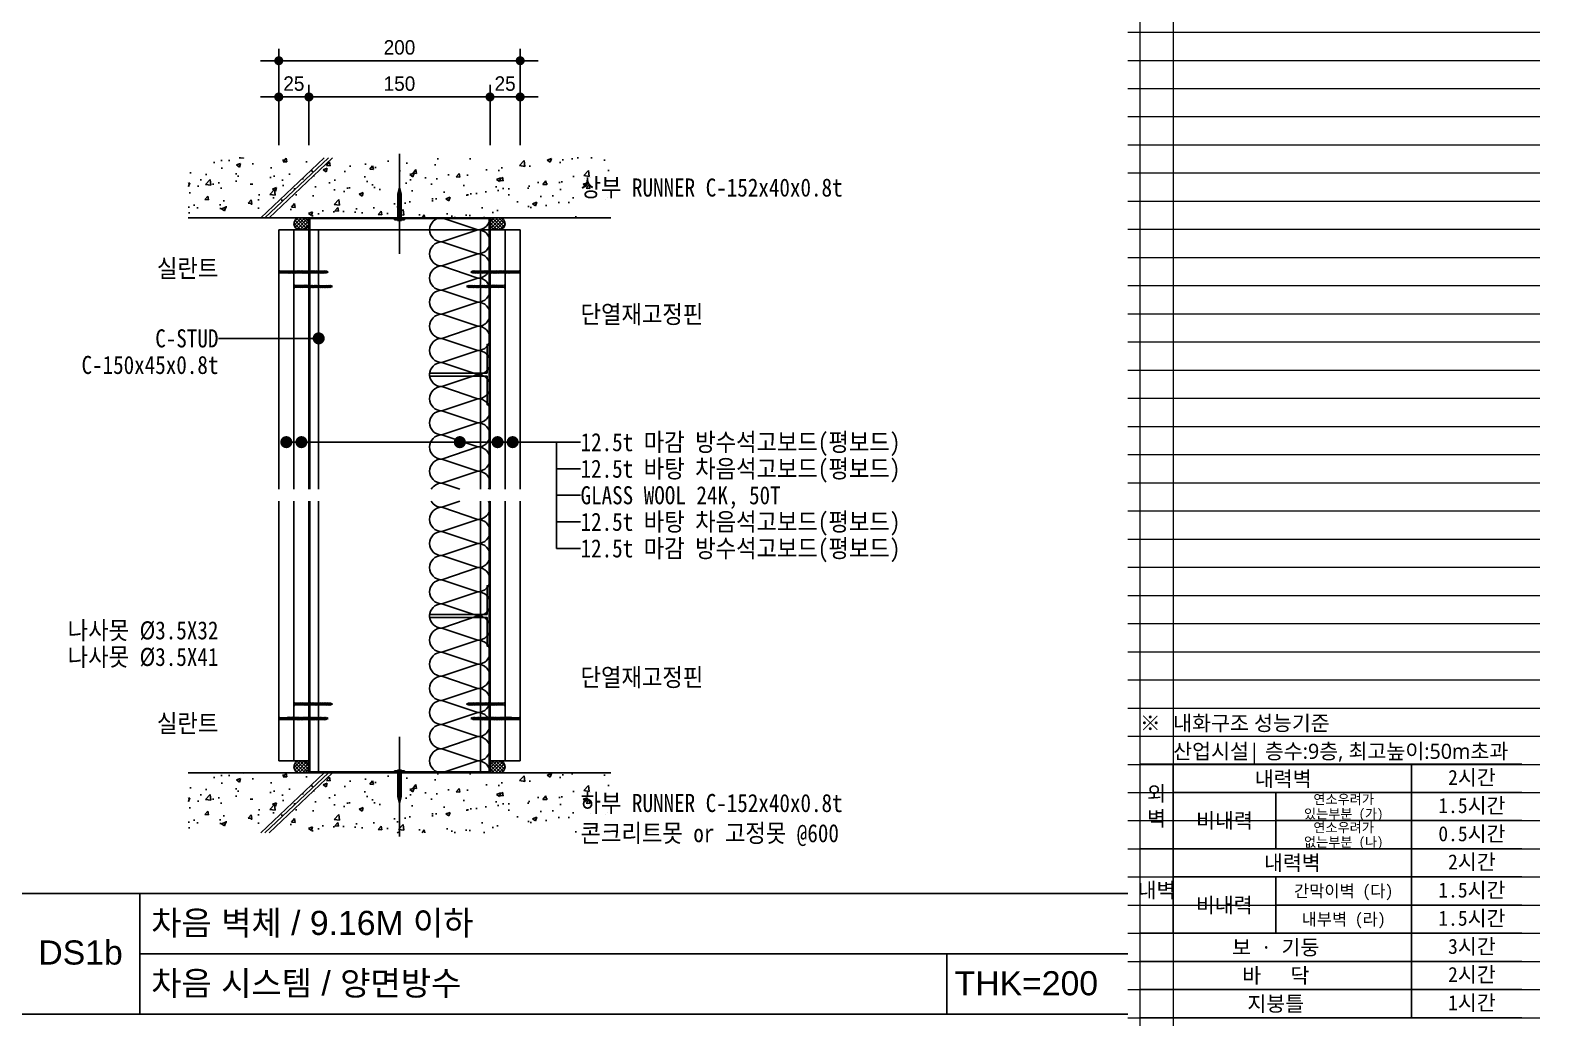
# Model space of a CAD drawing. Header units: millimetres. Extents: x 104 to 12536, y 73 to 2865.
# Drawn here: x 7069 to 8319, y 1476 to 2301 of the extents above; entities that cross this region are included whole.
import ezdxf
from ezdxf.enums import TextEntityAlignment as Align

# ---------------------------------------------------------------- set-up
doc = ezdxf.new("R2010")
doc.units = ezdxf.units.MM
doc.header["$LTSCALE"] = 5
doc.linetypes.add('CEN', pattern=[62, 60, -1, 0, -1])
for name, color, linetype in [('2', 7, 'Continuous'), ('CEN', 1, 'CEN'), ('CHAN', 3, 'Continuous'), ('CONC', 2, 'Continuous'), ('ele', 8, 'Continuous'), ('formline', 6, 'Continuous'), ('GB', 7, 'Continuous'), ('HAT', 8, 'Continuous'), ('HAT-CON', 8, 'Continuous'), ('INSUL', 8, 'Continuous'), ('ITXT', 5, 'Continuous'), ('PIN', 4, 'Continuous'), ('RXDIM', 7, 'Continuous'), ('SCREW2', 8, 'Continuous'), ('TEXT', 7, 'Continuous')]:
    doc.layers.add(name, color=color, linetype=linetype)
doc.layers.add('A-XXXX-NPLT', color=144, linetype='Continuous', lineweight=15, plot=False)
doc.layers.add('A-XXXX-TXT2', color=3, linetype='Continuous', lineweight=25)
doc.styles.add('CGS', font='')
doc.styles.add('HANGUL', font='swissel.ttf', dxfattribs={"height": 39.575204})
doc.styles.add('RXHS', font='')
doc.styles.add('돋움체', font='')
doc.styles.add('맑은 고딕', font='malgun.ttf')
doc.styles.get('CGS').set_extended_font_data('Dotum')
doc.styles.get('RXHS').set_extended_font_data('DotumChe')
doc.styles.get('돋움체').set_extended_font_data('DotumChe')
doc.dimstyles.new('NDIM', dxfattribs={"dimscale": 5, "dimtxt": 2.4, "dimasz": 1, "dimexe": 2, "dimexo": 2, "dimgap": 1, "dimtad": 1, "dimtoh": 1, "dimdec": 0, "dimzin": 0, "dimdsep": 46, "dimtxsty": 'CGS', "dimblk1": 'DOTK', "dimblk2": 'DOTK', "dimsah": 1, "dimcen": 3, "dimclrt": 3, "dimadec": 0, "dimazin": 0, "dimtfac": 1.25, "dimtdec": 0, "dimtix": 1, "dimtmove": 2, "dimatfit": 3, "dimldrblk": 'DOTK', "dimfxl": 1, "dimtolj": 1, "dimtzin": 0, "dimarcsym": 0})

# ---------------------------------------------------------------- blocks, each defined once
blk = doc.blocks.new('나사못32')
at = {"layer": 'SCREW2'}
for p, q in [((2.2, 30.2), (0.6, 29.7)), ((0.6, 29.7), (0.9, 30.1)), ((0.6, 28.9), (0.9, 29.3)), ((2.2, 29.3), (0.6, 28.9)), ((2.2, 28.5), (0.6, 28)), ((0.6, 28), (0.9, 28.4)), ((2.2, 27.6), (0.6, 27.2)), ((0.6, 27.2), (0.9, 27.6)), ((2.2, 26.8), (0.6, 26.3)), ((0.6, 26.3), (0.9, 26.7)), ((0.6, 25.5), (0.9, 25.9)), ((2.2, 25.9), (0.6, 25.5)), ((2.2, 25.1), (0.6, 24.7)), ((0.6, 24.7), (0.9, 25)), ((2.5, 30.6), (0.9, 30.1)), ((0.9, 29.8), (0.9, 29.3)), ((2.5, 29.7), (0.9, 29.3)), ((0.9, 29), (0.9, 28.4)), ((2.5, 28.9), (0.9, 28.4)), ((0.9, 28.1), (0.9, 27.6)), ((2.5, 28), (0.9, 27.6)), ((0.9, 27.3), (0.9, 26.7)), ((2.5, 27.2), (0.9, 26.7)), ((0.9, 26.4), (0.9, 25.9)), ((2.5, 26.3), (0.9, 25.9)), ((0.9, 25.6), (0.9, 25)), ((2.5, 25.5), (0.9, 25)), ((1.6, 32), (1, 30.4)), ((1, 30.4), (1.6, 30.9)), ((1, 30.4), (1, 30.1)), ((1.6, 30.9), (1.6, 32)), ((2.3, 30.4), (1.6, 32)), ((2.2, 30.2), (2.5, 30.6)), ((2.2, 30.2), (2.2, 29.6)), ((2.2, 29.3), (2.5, 29.7)), ((2.2, 29.3), (2.2, 28.8)), ((2.2, 28.5), (2.5, 28.9)), ((2.2, 28.5), (2.2, 27.9)), ((2.2, 27.6), (2.5, 28)), ((2.2, 27.6), (2.2, 27.1)), ((2.2, 26.8), (2.5, 27.2)), ((2.2, 26.8), (2.2, 26.2)), ((2.2, 25.9), (2.5, 26.3)), ((2.2, 25.9), (2.2, 25.4)), ((2.2, 25.1), (2.5, 25.5)), ((2.2, 25.1), (2.2, 24.5)), ((0.6, 23.8), (0.9, 24.2)), ((2.2, 24.2), (0.6, 23.8)), ((2.2, 23.4), (0.6, 23)), ((0.6, 23), (0.9, 23.3)), ((2.2, 22.5), (0.6, 22.1)), ((0.6, 22.1), (0.9, 22.5)), ((2.2, 21.7), (0.6, 21.3)), ((0.6, 21.3), (0.9, 21.6)), ((2.3, 20.8), (0.6, 20.4)), ((0.6, 20.4), (0.9, 20.8)), ((0.6, 19.6), (0.9, 20)), ((2.2, 20), (0.6, 19.6)), ((2.2, 19.2), (0.6, 18.7)), ((0.6, 18.7), (0.9, 19.1)), ((0.6, 17.9), (0.9, 18.3)), ((2.3, 18.3), (0.6, 17.9)), ((2.2, 17.5), (0.6, 17)), ((0.6, 17), (0.9, 17.4)), ((2.3, 16.7), (0.6, 16.3)), ((0.6, 16.3), (0.9, 16.7)), ((0.6, 15.5), (0.9, 15.9)), ((2.2, 15.9), (0.6, 15.5)), ((2.3, 15.1), (0.6, 14.6)), ((0.6, 14.6), (0.9, 15)), ((2.3, 14.2), (0.6, 13.8)), ((0.6, 13.8), (0.9, 14.2)), ((2.2, 13.4), (0.6, 12.9)), ((0.6, 12.9), (0.9, 13.3)), ((2.3, 12.5), (0.6, 12.1)), ((0.9, 24.7), (0.9, 24.2)), ((2.5, 24.6), (0.9, 24.2)), ((0.9, 23.9), (0.9, 23.3)), ((2.5, 23.8), (0.9, 23.3)), ((0.9, 23), (0.9, 22.5)), ((2.5, 22.9), (0.9, 22.5)), ((0.9, 22.2), (0.9, 21.6)), ((2.5, 22.1), (0.9, 21.6)), ((0.9, 21.3), (0.9, 20.8)), ((2.5, 21.2), (0.9, 20.8)), ((0.9, 20.5), (0.9, 20)), ((2.5, 20.4), (0.9, 20)), ((0.9, 19.6), (0.9, 19.1)), ((2.5, 19.5), (0.9, 19.1)), ((0.9, 18.8), (0.9, 18.3)), ((2.5, 18.7), (0.9, 18.3)), ((0.9, 18), (0.9, 17.4)), ((2.5, 17.8), (0.9, 17.4)), ((0.9, 17.5), (0.9, 16.9)), ((0.9, 17.2), (0.9, 16.7)), ((2.5, 17.1), (0.9, 16.7)), ((0.9, 16.4), (0.9, 15.9)), ((2.5, 16.3), (0.9, 15.9)), ((0.9, 15.6), (0.9, 15)), ((2.5, 15.4), (0.9, 15)), ((0.9, 14.7), (0.9, 14.2)), ((2.5, 14.6), (0.9, 14.2)), ((0.9, 13.9), (0.9, 13.3)), ((2.5, 13.7), (0.9, 13.3)), ((0.9, 13), (0.9, 12.5)), ((2.5, 12.9), (0.9, 12.5)), ((2.2, 24.2), (2.5, 24.6)), ((2.2, 24.2), (2.2, 23.7)), ((2.2, 23.4), (2.5, 23.8)), ((2.2, 23.4), (2.2, 22.8)), ((2.2, 22.5), (2.5, 22.9)), ((2.2, 22.5), (2.2, 22)), ((2.2, 21.7), (2.5, 22.1)), ((2.2, 21.7), (2.2, 21.2)), ((2.2, 20.8), (2.2, 20.3)), ((2.2, 20), (2.5, 20.4)), ((2.2, 20), (2.2, 19.5)), ((2.2, 19.2), (2.5, 19.5)), ((2.2, 19.1), (2.2, 18.6)), ((2.2, 18.3), (2.2, 17.8)), ((2.2, 17.5), (2.5, 17.8)), ((2.2, 17.5), (2.2, 17)), ((2.2, 16.7), (2.2, 16.5)), ((2.2, 16.7), (2.2, 15.9)), ((2.2, 15.9), (2.5, 16.3)), ((2.2, 15.9), (2.2, 15.4)), ((2.2, 15.1), (2.2, 14.5)), ((2.2, 14.2), (2.2, 13.7)), ((2.2, 13.4), (2.5, 13.7)), ((2.2, 13.4), (2.2, 12.8)), ((2.2, 12.5), (2.2, 12)), ((2.3, 20.8), (2.5, 21.2)), ((2.3, 18.3), (2.5, 18.7)), ((2.3, 16.7), (2.5, 17.1)), ((2.3, 15.1), (2.5, 15.4)), ((2.3, 14.2), (2.5, 14.6)), ((2.3, 12.5), (2.5, 12.9)), ((0, 0), (1.1, 0)), ((0.6, 12.1), (0.9, 12.5)), ((2.3, 11.7), (0.6, 11.2)), ((0.6, 11.2), (0.9, 11.6)), ((0.6, 10.4), (0.9, 10.8)), ((2.3, 10.8), (0.6, 10.4)), ((2.3, 10), (0.7, 9.5)), ((0.7, 9.5), (0.9, 9.9)), ((0.7, 8.7), (0.9, 9.1)), ((2.3, 9.1), (0.7, 8.7)), ((2.3, 8.3), (0.7, 7.9)), ((0.7, 7.9), (0.9, 8.2)), ((2.3, 7.4), (0.7, 7)), ((0.7, 7), (1, 7.4)), ((2.3, 6.6), (0.7, 6.2)), ((0.7, 6.2), (1, 6.5)), ((0.7, 5.3), (1, 5.7)), ((2.3, 5.7), (0.7, 5.3)), ((0.9, 12.2), (0.9, 11.6)), ((2.5, 12.1), (0.9, 11.6)), ((0.9, 11.3), (0.9, 10.8)), ((2.5, 11.2), (0.9, 10.8)), ((0.9, 10.5), (0.9, 9.9)), ((2.6, 10.4), (0.9, 9.9)), ((0.9, 9.6), (0.9, 9.1)), ((2.6, 9.5), (0.9, 9.1)), ((0.9, 8.8), (0.9, 8.2)), ((2.6, 8.7), (0.9, 8.2)), ((1, 7.9), (1, 7.4)), ((2.6, 7.8), (1, 7.4)), ((1, 7.1), (1, 6.5)), ((2.6, 7), (1, 6.5)), ((1, 6.2), (1, 5.7)), ((2.6, 6.1), (1, 5.7)), ((1, 5.4), (1, 1.2)), ((1.6, 0.5), (1.6, 0.7)), ((1.6, 0.7), (1.6, 0.7)), ((1.7, 0.5), (1.7, 0.7)), ((2.3, 11.7), (2.5, 12.1)), ((2.3, 11.7), (2.3, 11.1)), ((2.3, 10.8), (2.5, 11.2)), ((2.3, 10.8), (2.3, 10.3)), ((2.3, 10), (2.6, 10.4)), ((2.3, 10), (2.3, 9.4)), ((2.3, 9.1), (2.6, 9.5)), ((2.3, 9.1), (2.3, 8.6)), ((2.3, 8.3), (2.6, 8.7)), ((2.3, 8.3), (2.3, 7.7)), ((2.3, 7.4), (2.6, 7.8)), ((2.3, 7.4), (2.3, 6.9)), ((2.3, 6.6), (2.6, 7)), ((2.3, 6.6), (2.3, 6.1)), ((2.3, 5.7), (2.6, 6.1)), ((2.3, 5.7), (2.3, 1.2)), ((2.1, 0), (3.2, 0))]:
    blk.add_line(p, q, dxfattribs=at)
for centre, radius, start, end in [((-0.4, 1.3), 1.4, 288.341, 354.2702), ((1.1, 0.5), 0.473, 267.5265, 0.9138), ((1.6, -2), 2.05, 80.2866, 99.7134), ((1.6, 0.7), 0.033, 360, 90), ((1.6, 0.7), 0.033, 90, 180), ((2.1, 0.5), 0.473, 179.0862, 272.4735), ((3.7, 1.3), 1.4, 185.7298, 251.659)]:
    blk.add_arc(centre, radius, start, end, dxfattribs=at)
blk = doc.blocks.new('나사못41')
at = {"layer": 'SCREW2'}
for p, q in [((2.2, 39.2), (0.6, 38.7)), ((0.6, 38.7), (0.9, 39.1)), ((0.6, 37.9), (0.9, 38.3)), ((2.3, 38.3), (0.6, 37.9)), ((2.5, 39.6), (0.9, 39.1)), ((0.9, 38.8), (0.9, 38.3)), ((2.5, 38.7), (0.9, 38.3)), ((0.9, 38), (0.9, 37.4)), ((2.5, 37.9), (0.9, 37.4)), ((1.6, 41), (1, 39.4)), ((1, 39.4), (1.6, 39.9)), ((1, 39.4), (1, 39.1)), ((1.6, 39.9), (1.6, 41)), ((2.3, 39.5), (1.6, 41)), ((2.2, 39.2), (2.5, 39.6)), ((2.2, 39.2), (2.2, 38.6)), ((2.2, 38.3), (2.2, 37.8)), ((2.3, 38.3), (2.5, 38.7)), ((2.3, 37.5), (2.5, 37.9)), ((2.3, 37.5), (0.6, 37)), ((0.6, 37), (0.9, 37.4)), ((2.2, 36.6), (0.6, 36.2)), ((0.6, 36.2), (0.9, 36.6)), ((2.2, 35.8), (0.6, 35.3)), ((0.6, 35.3), (0.9, 35.7)), ((0.6, 34.5), (0.9, 34.9)), ((2.3, 34.9), (0.6, 34.5)), ((2.3, 34.1), (0.6, 33.7)), ((0.6, 33.7), (0.9, 34)), ((0.6, 32.8), (0.9, 33.2)), ((2.2, 33.2), (0.6, 32.8)), ((2.2, 32.4), (0.6, 32)), ((0.6, 32), (0.9, 32.3)), ((2.3, 31.5), (0.6, 31.1)), ((0.6, 31.1), (0.9, 31.5)), ((2.3, 30.7), (0.6, 30.3)), ((0.6, 30.3), (0.9, 30.6)), ((2.3, 29.8), (0.6, 29.4)), ((0.6, 29.4), (0.9, 29.8)), ((0.6, 28.6), (0.9, 29)), ((2.3, 29), (0.6, 28.6)), ((2.3, 28.2), (0.6, 27.7)), ((0.6, 27.7), (0.9, 28.1)), ((0.6, 26.9), (0.9, 27.3)), ((2.3, 27.3), (0.6, 26.9)), ((2.3, 26.5), (0.6, 26)), ((0.6, 26), (0.9, 26.4)), ((0.6, 25.2), (0.9, 25.6)), ((2.3, 25.6), (0.6, 25.2)), ((0.9, 37.1), (0.9, 36.6)), ((2.5, 37), (0.9, 36.6)), ((0.9, 36.3), (0.9, 35.7)), ((2.5, 36.2), (0.9, 35.7)), ((0.9, 35.4), (0.9, 34.9)), ((2.5, 35.3), (0.9, 34.9)), ((0.9, 34.6), (0.9, 34)), ((2.5, 34.5), (0.9, 34)), ((0.9, 33.7), (0.9, 33.2)), ((2.5, 33.6), (0.9, 33.2)), ((0.9, 32.9), (0.9, 32.3)), ((2.5, 32.8), (0.9, 32.3)), ((0.9, 32), (0.9, 31.5)), ((2.5, 31.9), (0.9, 31.5)), ((0.9, 31.2), (0.9, 30.6)), ((2.5, 31.1), (0.9, 30.6)), ((0.9, 30.3), (0.9, 29.8)), ((2.5, 30.2), (0.9, 29.8)), ((0.9, 29.5), (0.9, 29)), ((2.5, 29.4), (0.9, 29)), ((0.9, 28.6), (0.9, 28.1)), ((2.5, 28.5), (0.9, 28.1)), ((0.9, 27.8), (0.9, 27.3)), ((2.5, 27.7), (0.9, 27.3)), ((0.9, 27), (0.9, 26.4)), ((2.5, 26.8), (0.9, 26.4)), ((0.9, 26.1), (0.9, 25.6)), ((2.5, 26), (0.9, 25.6)), ((0.9, 25.3), (0.9, 24.7)), ((2.5, 25.1), (0.9, 24.7)), ((2.2, 37.5), (2.2, 36.9)), ((2.2, 36.6), (2.5, 37)), ((2.2, 36.6), (2.2, 36.1)), ((2.2, 35.8), (2.5, 36.2)), ((2.2, 35.8), (2.2, 35.2)), ((2.2, 34.9), (2.2, 34.4)), ((2.2, 34.1), (2.2, 33.5)), ((2.2, 33.2), (2.5, 33.6)), ((2.2, 33.2), (2.2, 32.7)), ((2.2, 32.4), (2.5, 32.8)), ((2.2, 32.4), (2.2, 31.8)), ((2.2, 31.5), (2.2, 31)), ((2.2, 30.7), (2.2, 30.2)), ((2.2, 29.8), (2.2, 29.3)), ((2.2, 29), (2.2, 28.5)), ((2.2, 28.1), (2.2, 27.6)), ((2.2, 27.3), (2.2, 26.8)), ((2.2, 26.5), (2.2, 25.9)), ((2.2, 25.6), (2.2, 25.1)), ((2.3, 34.9), (2.5, 35.3)), ((2.3, 34.1), (2.5, 34.5)), ((2.3, 31.5), (2.5, 31.9)), ((2.3, 30.7), (2.5, 31.1)), ((2.3, 29.8), (2.5, 30.2)), ((2.3, 29), (2.5, 29.4)), ((2.3, 28.2), (2.5, 28.5)), ((2.3, 27.3), (2.5, 27.7)), ((2.3, 26.5), (2.5, 26.8)), ((2.3, 25.6), (2.5, 26)), ((2.3, 24.8), (2.5, 25.1)), ((2.3, 24.8), (0.6, 24.3)), ((0.6, 24.3), (0.9, 24.7)), ((0.6, 23.5), (0.9, 23.9)), ((2.3, 23.9), (0.6, 23.5)), ((2.3, 23.1), (0.6, 22.6)), ((0.6, 22.6), (0.9, 23)), ((2.3, 22.2), (0.6, 21.8)), ((0.6, 21.8), (0.9, 22.2)), ((2.3, 21.4), (0.6, 20.9)), ((0.6, 20.9), (0.9, 21.3)), ((2.3, 20.5), (0.6, 20.1)), ((0.6, 20.1), (0.9, 20.5)), ((2.3, 19.7), (0.6, 19.2)), ((0.6, 19.2), (0.9, 19.6)), ((2.3, 18.8), (0.6, 18.4)), ((0.6, 18.4), (0.9, 18.8)), ((2.3, 18), (0.6, 17.6)), ((0.6, 17.6), (0.9, 17.9)), ((0.6, 16.7), (0.9, 17.1)), ((2.3, 17.1), (0.6, 16.7)), ((2.3, 16.3), (0.6, 15.9)), ((0.6, 15.9), (0.9, 16.2)), ((0.6, 15), (0.9, 15.4)), ((2.3, 15.4), (0.6, 15)), ((2.3, 14.6), (0.6, 14.2)), ((0.6, 14.2), (0.9, 14.5)), ((0.6, 13.3), (0.9, 13.7)), ((2.3, 13.7), (0.6, 13.3)), ((0.6, 12.5), (0.9, 12.9)), ((2.3, 12.9), (0.6, 12.5)), ((0.9, 24.4), (0.9, 23.9)), ((2.5, 24.3), (0.9, 23.9)), ((0.9, 23.6), (0.9, 23)), ((2.5, 23.5), (0.9, 23)), ((0.9, 22.7), (0.9, 22.2)), ((2.5, 22.6), (0.9, 22.2)), ((0.9, 21.9), (0.9, 21.3)), ((2.5, 21.8), (0.9, 21.3)), ((0.9, 21), (0.9, 20.5)), ((2.5, 20.9), (0.9, 20.5)), ((0.9, 20.2), (0.9, 19.6)), ((2.5, 20.1), (0.9, 19.6)), ((0.9, 19.3), (0.9, 18.8)), ((2.5, 19.2), (0.9, 18.8)), ((0.9, 18.5), (0.9, 17.9)), ((0.9, 18.5), (0.9, 17.9)), ((2.5, 18.4), (0.9, 17.9)), ((0.9, 17.6), (0.9, 17.1)), ((2.5, 17.5), (0.9, 17.1)), ((0.9, 16.8), (0.9, 16.2)), ((2.5, 16.7), (0.9, 16.2)), ((0.9, 15.9), (0.9, 15.4)), ((2.5, 15.8), (0.9, 15.4)), ((0.9, 15.1), (0.9, 14.5)), ((2.5, 15), (0.9, 14.5)), ((0.9, 14.2), (0.9, 13.7)), ((2.5, 14.1), (0.9, 13.7)), ((0.9, 13.4), (0.9, 12.9)), ((2.6, 13.3), (0.9, 12.9)), ((0.9, 12.5), (0.9, 12)), ((2.2, 24.8), (2.2, 24.2)), ((2.2, 23.9), (2.2, 23.4)), ((2.2, 23.1), (2.2, 20.5)), ((2.2, 21.4), (2.2, 20.8)), ((2.2, 20.5), (2.2, 20)), ((2.2, 19.7), (2.2, 19.1)), ((2.2, 18.8), (2.2, 18.3)), ((2.2, 18), (2.2, 17.4)), ((2.2, 17.1), (2.2, 16.6)), ((2.3, 23.9), (2.5, 24.3)), ((2.3, 23.1), (2.5, 23.5)), ((2.3, 22.2), (2.5, 22.6)), ((2.3, 21.4), (2.5, 21.8)), ((2.3, 20.5), (2.5, 20.9)), ((2.3, 19.7), (2.5, 20.1)), ((2.3, 18.8), (2.5, 19.2)), ((2.3, 18), (2.5, 18.4)), ((2.3, 17.1), (2.5, 17.5)), ((2.3, 16.3), (2.5, 16.7)), ((2.3, 16.3), (2.3, 15.7)), ((2.3, 15.4), (2.5, 15.8)), ((2.3, 15.4), (2.3, 14.9)), ((2.3, 14.6), (2.5, 15)), ((2.3, 14.6), (2.3, 14.1)), ((2.3, 13.7), (2.5, 14.1)), ((2.3, 13.7), (2.3, 13.2)), ((2.3, 12.9), (2.6, 13.3)), ((2.3, 12.9), (2.3, 12.4)), ((2.3, 12.1), (0.6, 11.6)), ((0.6, 11.6), (0.9, 12)), ((2.3, 11.2), (0.6, 10.8)), ((0.6, 10.8), (0.9, 11.2)), ((2.3, 10.4), (0.6, 9.9)), ((0.6, 9.9), (0.9, 10.3)), ((2.3, 9.5), (0.6, 9.1)), ((0.6, 9.1), (0.9, 9.5)), ((2.3, 8.7), (0.6, 8.3)), ((0.6, 8.3), (0.9, 8.7)), ((2.3, 7.9), (0.6, 7.5)), ((0.6, 7.5), (0.9, 7.8)), ((2.3, 7.1), (0.6, 6.6)), ((0.6, 6.6), (0.9, 7)), ((2.5, 12.4), (0.9, 12)), ((0.9, 11.7), (0.9, 10.3)), ((2.6, 11.6), (0.9, 11.2)), ((2.6, 10.8), (0.9, 10.3)), ((0.9, 10), (0.9, 9.5)), ((2.6, 9.9), (0.9, 9.5)), ((0.9, 9.2), (0.9, 8.7)), ((2.6, 9.1), (0.9, 8.7)), ((0.9, 8.4), (0.9, 7.8)), ((2.6, 8.3), (0.9, 7.8)), ((0.9, 7.5), (0.9, 7)), ((2.6, 7.4), (0.9, 7)), ((0.9, 6.7), (0.9, 1.2)), ((1.5, 0.5), (1.5, 0.7)), ((1.6, 0.7), (1.6, 0.7)), ((1.6, 0.5), (1.6, 0.7)), ((2.1, 0), (3.2, 0)), ((2.2, 11.2), (2.2, 10.7)), ((2.2, 10.4), (2.2, 9.8)), ((2.2, 9.5), (2.2, 9)), ((2.2, 8.7), (2.2, 8.2)), ((2.2, 7.9), (2.2, 7.4)), ((2.2, 7.1), (2.2, 1.2)), ((2.3, 12.1), (2.5, 12.4)), ((2.3, 12.1), (2.3, 11.5)), ((2.3, 11.2), (2.6, 11.6)), ((2.3, 10.4), (2.6, 10.8)), ((2.3, 9.5), (2.6, 9.9)), ((2.3, 8.7), (2.6, 9.1)), ((2.3, 7.9), (2.6, 8.3)), ((2.3, 7.1), (2.6, 7.4)), ((0, 0), (1.1, 0))]:
    blk.add_line(p, q, dxfattribs=at)
for centre, radius, start, end in [((-0.5, 1.4), 1.43, 288.6613, 353.4469), ((1.1, 0.5), 0.473, 267.5265, 0.9138), ((1.6, -2), 2.05, 80.2866, 99.7134), ((1.6, 0.7), 0.033, 90, 180), ((1.6, 0.7), 0.033, 0, 90), ((2.1, 0.5), 0.473, 179.0862, 272.4735), ((3.6, 1.3), 1.4, 185.7298, 251.659)]:
    blk.add_arc(centre, radius, start, end, dxfattribs=at)
blk = doc.blocks.new('고정못')
at = {"layer": 'CEN'}
blk.add_line((4.1, 55.1), (4.1, -27.6), dxfattribs=at)
at = {"layer": 'SCREW2'}
for p, q in [((2.7, 21.8), (4.1, 27.6)), ((4.1, 27.6), (5.6, 21.8)), ((2.7, 2.4), (2.7, 21.8)), ((5.6, 2.4), (5.6, 21.8)), ((0, 1.5), (8.2, 1.5)), ((0, 0.5), (0, 1.5)), ((0, 0.5), (8.2, 0.5)), ((2.4, 0), (2.4, 0.5)), ((2.4, 0), (5.8, 0)), ((5.8, 0), (5.8, 0.5)), ((8.2, 0.5), (8.2, 1.5))]:
    blk.add_line(p, q, dxfattribs=at)
blk.add_lwpolyline([(4.1, 27.6), (4.6, 22.3, 0.255479), (5.6, 21.8, 0.15073)], format="xyb", dxfattribs=at)
at = {"layer": 'SCREW2', "extrusion": (0, 0, -1)}
for centre, major_axis, ratio, start_param, end_param in [((0.1, 2.4), (2.6, 0.01), 0.375814, 0.025149, 1.595945), ((1, 2.4), (2.42, 0.09), 0.428989, 0.090861, 1.274963)]:
    blk.add_ellipse(centre, major_axis=major_axis, ratio=ratio, start_param=start_param, end_param=end_param, dxfattribs=at)
at = {"layer": 'SCREW2'}
for centre, major_axis, ratio, start_param, end_param in [((7.2, 2.4), (-2.42, 0.09), 0.428989, 0.090861, 1.274963), ((8.2, 2.4), (-2.6, 0.01), 0.375814, 0.025149, 1.595945)]:
    blk.add_ellipse(centre, major_axis=major_axis, ratio=ratio, start_param=start_param, end_param=end_param, dxfattribs=at)
blk = doc.blocks.new('DOTK')
blk.add_line((-3, 0), (3, 0))
at = {"const_width": 0.75}
blk.add_lwpolyline([(-0.375, 0, 1), (0.375, 0, 1)], format="xyb", close=True, dxfattribs=at)
blk = doc.blocks.new('*D76')
at = {"layer": 'RXDIM', "color": 0, "lineweight": -2, "transparency": 16777216}
for p, q in [((7274.8, 2205.8), (7274.8, 2285.8)), ((7474.8, 2205.8), (7474.8, 2285.8)), ((7279.8, 2275.8), (7469.8, 2275.8))]:
    blk.add_line(p, q, dxfattribs=at)
at = {"layer": 'RXDIM', "color": 0, "lineweight": -2, "transparency": 16777216, "xscale": 5, "yscale": 5, "zscale": 5, "rotation": 180}
blk.add_blockref('DOTK', (7274.8, 2275.8), dxfattribs=at)
at = {"layer": 'RXDIM', "color": 0, "lineweight": -2, "transparency": 16777216, "xscale": 5, "yscale": 5, "zscale": 5}
blk.add_blockref('DOTK', (7474.8, 2275.8), dxfattribs=at)
at = {"layer": 'RXDIM', "color": 3, "transparency": 16777216, "insert": (7374.8, 2286.8), "char_height": 12, "attachment_point": 5, "style": 'CGS'}
blk.add_mtext('\\A1;200', dxfattribs=at)
blk = doc.blocks.new('*D77')
at = {"layer": 'RXDIM', "color": 0, "lineweight": -2, "transparency": 16777216}
for p, q in [((7274.8, 2205.8), (7274.8, 2255.8)), ((7299.8, 2205.8), (7299.8, 2255.8)), ((7269.8, 2245.8), (7264.8, 2245.8)), ((7274.8, 2245.8), (7299.8, 2245.8)), ((7304.8, 2245.8), (7309.8, 2245.8))]:
    blk.add_line(p, q, dxfattribs=at)
at = {"layer": 'RXDIM', "color": 0, "lineweight": -2, "transparency": 16777216, "xscale": 5, "yscale": 5, "zscale": 5}
blk.add_blockref('DOTK', (7274.8, 2245.8), dxfattribs=at)
at = {"layer": 'RXDIM', "color": 0, "lineweight": -2, "transparency": 16777216, "xscale": 5, "yscale": 5, "zscale": 5, "rotation": 180}
blk.add_blockref('DOTK', (7299.8, 2245.8), dxfattribs=at)
at = {"layer": 'RXDIM', "color": 3, "transparency": 16777216, "insert": (7287.3, 2256.8), "char_height": 12, "attachment_point": 5, "style": 'CGS'}
blk.add_mtext('\\A1;25', dxfattribs=at)
blk = doc.blocks.new('*D78')
at = {"layer": 'RXDIM', "color": 0, "lineweight": -2, "transparency": 16777216}
for p, q in [((7299.8, 2205.8), (7299.8, 2255.8)), ((7449.8, 2205.8), (7449.8, 2255.8)), ((7304.8, 2245.8), (7444.8, 2245.8))]:
    blk.add_line(p, q, dxfattribs=at)
at = {"layer": 'RXDIM', "color": 0, "lineweight": -2, "transparency": 16777216, "xscale": 5, "yscale": 5, "zscale": 5, "rotation": 180}
blk.add_blockref('DOTK', (7299.8, 2245.8), dxfattribs=at)
at = {"layer": 'RXDIM', "color": 0, "lineweight": -2, "transparency": 16777216, "xscale": 5, "yscale": 5, "zscale": 5}
blk.add_blockref('DOTK', (7449.8, 2245.8), dxfattribs=at)
at = {"layer": 'RXDIM', "color": 3, "transparency": 16777216, "insert": (7374.8, 2256.8), "char_height": 12, "attachment_point": 5, "style": 'CGS'}
blk.add_mtext('\\A1;150', dxfattribs=at)
blk = doc.blocks.new('*D79')
at = {"layer": 'RXDIM', "color": 0, "lineweight": -2, "transparency": 16777216}
for p, q in [((7449.8, 2205.8), (7449.8, 2255.8)), ((7474.8, 2205.8), (7474.8, 2255.8)), ((7444.8, 2245.8), (7439.8, 2245.8)), ((7449.8, 2245.8), (7474.8, 2245.8)), ((7479.8, 2245.8), (7484.8, 2245.8))]:
    blk.add_line(p, q, dxfattribs=at)
at = {"layer": 'RXDIM', "color": 0, "lineweight": -2, "transparency": 16777216, "xscale": 5, "yscale": 5, "zscale": 5}
blk.add_blockref('DOTK', (7449.8, 2245.8), dxfattribs=at)
at = {"layer": 'RXDIM', "color": 0, "lineweight": -2, "transparency": 16777216, "xscale": 5, "yscale": 5, "zscale": 5, "rotation": 180}
blk.add_blockref('DOTK', (7474.8, 2245.8), dxfattribs=at)
at = {"layer": 'RXDIM', "color": 3, "transparency": 16777216, "insert": (7462.3, 2256.8), "char_height": 12, "attachment_point": 5, "style": 'CGS'}
blk.add_mtext('\\A1;25', dxfattribs=at)
blk = doc.blocks.new('NOTE(220317)')
at = {"layer": 'A-XXXX-NPLT'}
for p, q in [((1010649.8, 179732.7), (1010649.8, 175412.7)), ((1010759.8, 179732.7), (1010759.8, 175412.7)), ((1010609.8, 179546.1), (1011974.8, 179546.1)), ((1010609.8, 179452.7), (1011974.8, 179452.7)), ((1010609.8, 179359.4), (1011974.8, 179359.4)), ((1010609.8, 179266.1), (1011974.8, 179266.1)), ((1010609.8, 179172.7), (1011974.8, 179172.7)), ((1010609.8, 179079.4), (1011974.8, 179079.4)), ((1010609.8, 178986.1), (1011974.8, 178986.1)), ((1010609.8, 178892.7), (1011974.8, 178892.7)), ((1010609.8, 178799.4), (1011974.8, 178799.4)), ((1010609.8, 178706.1), (1011974.8, 178706.1)), ((1010609.8, 178612.7), (1011974.8, 178612.7)), ((1010609.8, 178519.4), (1011974.8, 178519.4)), ((1010609.8, 178426.1), (1011974.8, 178426.1)), ((1010609.8, 178332.7), (1011974.8, 178332.7)), ((1010609.8, 178239.4), (1011974.8, 178239.4)), ((1010609.8, 178146.1), (1011974.8, 178146.1)), ((1010609.8, 178052.7), (1011974.8, 178052.7)), ((1010609.8, 177959.4), (1011974.8, 177959.4)), ((1010609.8, 177866.1), (1011974.8, 177866.1)), ((1010609.8, 177772.7), (1011974.8, 177772.7)), ((1010609.8, 177679.4), (1011974.8, 177679.4)), ((1010609.8, 177586.1), (1011974.8, 177586.1)), ((1010609.8, 177492.7), (1011974.8, 177492.7)), ((1010609.8, 177399.4), (1011974.8, 177399.4)), ((1010609.8, 177306.1), (1011974.8, 177306.1)), ((1010609.8, 177212.7), (1011974.8, 177212.7)), ((1010609.8, 177119.4), (1011974.8, 177119.4)), ((1010609.8, 177026.1), (1011974.8, 177026.1)), ((1010609.8, 176932.7), (1011974.8, 176932.7)), ((1010609.8, 176839.4), (1011974.8, 176839.4)), ((1010609.8, 176746.1), (1011974.8, 176746.1)), ((1010609.8, 176652.7), (1011974.8, 176652.7)), ((1010609.8, 176559.4), (1011974.8, 176559.4)), ((1010609.8, 176466.1), (1011974.8, 176466.1)), ((1010609.8, 176372.7), (1011974.8, 176372.7)), ((1010609.8, 176279.4), (1011974.8, 176279.4)), ((1010609.8, 176186.1), (1011974.8, 176186.1)), ((1010609.8, 176092.7), (1011974.8, 176092.7)), ((1010609.8, 175999.4), (1011974.8, 175999.4)), ((1010609.8, 175906.1), (1011974.8, 175906.1)), ((1010609.8, 175812.7), (1011974.8, 175812.7)), ((1010609.8, 175719.4), (1011974.8, 175719.4)), ((1010609.8, 175626.1), (1011974.8, 175626.1)), ((1010609.8, 175532.7), (1011974.8, 175532.7)), ((1010609.8, 175439.4), (1011974.8, 175439.4))]:
    blk.add_line(p, q, dxfattribs=at)
blk = doc.blocks.new('NOTE_건식벽체 마감상세도')
for points in [[(7576.5, 3385.6), (8209, 3385.6)], [(7631.5, 3385.6), (7631.5, 3105.6)], [(8026.5, 3385.6), (8026.5, 2965.6)], [(7631.5, 3338.9), (8209, 3338.9)], [(7801.5, 3338.9), (7801.5, 3245.6)], [(7801.5, 3292.3), (8209, 3292.3)], [(7576.5, 3245.6), (8209, 3245.6)], [(7631.5, 3198.9), (8209, 3198.9)], [(7801.5, 3198.9), (7801.5, 3105.6)], [(7801.5, 3152.3), (8209, 3152.3)], [(7576.5, 3105.6), (8209, 3105.6)], [(7576.5, 3058.9), (8209, 3058.9)], [(7576.5, 3012.3), (8209, 3012.3)], [(7576.5, 2965.6), (8209, 2965.6)]]:
    blk.add_lwpolyline(points)
at = {"layer": 'A-XXXX-TXT2', "style": '맑은 고딕'}
for s, p in [('01.', (7576.5, 4994.8)), ('내화벽체는 내화성능을 갖춘 제품을', (7631.5, 4994.8)), ('사용하고 시공전 SHOP DWG.을', (7631.5, 4948.1)), ('작성하여 감리자의 승인을 득한 후 ', (7631.5, 4901.4)), ('시공할 것. ', (7631.5, 4854.8)), ('02.', (7576.5, 4808.1)), ('층고가 높은 구간은 건식벽체의 구조', (7631.5, 4808.1)), ('보강을 사용하고 시공전 SHOP DWG.', (7631.5, 4761.4)), ('을 작성하여 감리자의 승인을 득한 후 ', (7631.5, 4714.8)), ('시공할 것. ', (7631.5, 4668.1)), ('※', (7576.5, 3453.9)), ('내화구조 성능기준', (7631.5, 3453.9)), ('산업시설| 층수:9층, 최고높이:50m초과', (7631.5, 3407.2))]:
    blk.add_text(s, height=25, dxfattribs=at).set_placement(p, align=Align.MIDDLE_LEFT)
at = {"layer": 'A-XXXX-TXT2', "style": '돋움체'}
for s, height, p in [('내력벽', 25, (7813.7, 3361.4)), ('2시간', 25, (8126.5, 3363.9)), ('연소우려가', 16, (7914, 3327.6)), ('1.5시간', 25, (8126.5, 3317.3)), ('비내력', 25, (7716.5, 3292.3)), ('있는부분 (가)', 16, (7914, 3303.6)), ('연소우려가', 16, (7914, 3280.9)), ('0.5시간', 25, (8126.5, 3270.6)), ('없는부분 (나)', 16, (7914, 3256.9)), ('내력벽', 25, (7829, 3222.3)), ('2시간', 25, (8126.5, 3223.9)), ('간막이벽 (다)', 20, (7914, 3175.6)), ('1.5시간', 25, (8126.5, 3177.3)), ('비내력', 25, (7716.1, 3152.3)), ('내부벽 (라)', 20, (7914, 3128.9)), ('1.5시간', 25, (8126.5, 3130.6)), ('보 · 기둥', 25, (7801.5, 3082.3)), ('3시간', 25, (8126.5, 3083.9)), ('2시간', 25, (8126.5, 3037.3)), ('바   닥', 25, (7801.5, 3035.6)), ('지붕틀', 25, (7801.5, 2988.9)), ('1시간', 25, (8126.5, 2990.6))]:
    blk.add_text(s, height=height, dxfattribs=at).set_placement(p, align=Align.MIDDLE_CENTER)
at = {"layer": 'A-XXXX-TXT2', "char_height": 25, "attachment_point": 5, "style": '맑은 고딕'}
for s, width, insert in [('{\\fDotumChe|b0|i0|c129|p49;외\\P벽}', 24.9, (7604, 3315.1)), ('{\\fDotumChe|b0|i0|c129|p49;내벽}', 25, (7604, 3175.6))]:
    blk.add_mtext_dynamic_manual_height_columns(s, width=width, gutter_width=125, heights=[0], dxfattribs=dict(at, insert=insert))

msp = doc.modelspace()

# ---------------------------------------------------------------- hatches: boundary and pattern name
at = {"layer": 'HAT'}
h = msp.add_hatch(dxfattribs=at)
h.set_pattern_fill('_USER', color=256, scale=2, angle=45, style=0, double=1, pattern_type=0)
h.set_pattern_definition([(45, (3324.4443, -5950.238), (-1.41421356, 1.41421356), []), (135, (3324.4443, -5950.238), (-1.41421356, -1.41421356), [])])
edge = h.paths.add_edge_path()
edge.add_arc((7292.31, 2140.76), 5, 90, 270)
edge.add_line((7292.31, 2135.76), (7294.81, 2135.76))
edge.add_arc((7294.81, 2140.76), 5, 270, 450)
edge.add_line((7294.81, 2145.76), (7292.31, 2145.76))
h = msp.add_hatch(dxfattribs=at)
h.set_pattern_fill('_USER', color=256, scale=2, angle=45, style=0, double=1, pattern_type=0)
h.set_pattern_definition([(45, (3486.9443, -5950.238), (-1.41421356, 1.41421356), []), (135, (3486.9443, -5950.238), (-1.41421356, -1.41421356), [])])
edge = h.paths.add_edge_path()
edge.add_arc((7454.81, 2140.76), 5, 90, 270)
edge.add_line((7454.81, 2135.76), (7457.31, 2135.76))
edge.add_arc((7457.31, 2140.76), 5, 270, 450)
edge.add_line((7457.31, 2145.76), (7454.81, 2145.76))
h = msp.add_hatch(dxfattribs=at)
h.set_pattern_fill('_USER', color=256, scale=2, angle=45, style=0, double=1, pattern_type=0)
h.set_pattern_definition([(315, (3324.4443, 9781.7572), (-1.41421356, -1.41421356), []), (225, (3324.4443, 9781.7572), (-1.41421356, 1.41421356), [])])
edge = h.paths.add_edge_path()
edge.add_arc((7292.31, 1690.76), 5, 90, 270, ccw=False)
edge.add_line((7292.31, 1695.76), (7294.81, 1695.76))
edge.add_arc((7294.81, 1690.76), 5, -90, 90, ccw=False)
edge.add_line((7294.81, 1685.76), (7292.31, 1685.76))
h = msp.add_hatch(dxfattribs=at)
h.set_pattern_fill('_USER', color=256, scale=2, angle=45, style=0, double=1, pattern_type=0)
h.set_pattern_definition([(315, (3486.9443, 9781.7572), (-1.41421356, -1.41421356), []), (225, (3486.9443, 9781.7572), (-1.41421356, 1.41421356), [])])
edge = h.paths.add_edge_path()
edge.add_arc((7454.81, 1690.76), 5, 90, 270, ccw=False)
edge.add_line((7454.81, 1695.76), (7457.31, 1695.76))
edge.add_arc((7457.31, 1690.76), 5, -90, 90, ccw=False)
edge.add_line((7457.31, 1685.76), (7454.81, 1685.76))
at = {"layer": 'HAT-CON'}
h = msp.add_hatch(dxfattribs=at)
h.set_pattern_fill('AR-CONC', color=256, scale=5, style=0)
h.set_pattern_definition([(50, (7559.332, 95.423), (35.863, -3.1376), [3.75, -41.25]), (355, (7559.332, 95.423), (-6.93757, 37.6096), [3, -33]), (100.4514, (7562.32, 95.16), (28.92547, 34.472), [3.187, -35.0571]), (46.1842, (7559.332, 105.423), (53.36205, -8.27595), [5.625, -61.875]), (96.6356, (7563.78, 104.733), (46.7331, 48.7059), [4.7805, -52.5856]), (351.1842, (7559.33, 105.423), (46.7331, 48.706), [4.5, -49.5]), (21, (7564.332, 102.923), (29.84535, -20.13094), [3.75, -41.25]), (326, (7564.332, 102.923), (12.16577, 36.2575), [3, -33]), (71.4514, (7566.82, 101.245), (42.01113, 16.1265), [3.187, -35.0571]), (37.5, (7559.332, 95.423), (0.60799, 16.64469), [0, -32.6, 0, -33.5, 0, -33.125]), (7.5, (7559.332, 95.423), (13.15348, 19.72059), [0, -19.1, 0, -31.85, 0, -12.625]), (327.5, (7548.182, 95.423), (26.69112, -1.12774), [0, -12.5, 0, -39, 0, -51.75]), (317.5, (7543.182, 95.423), (29.1593, 5.00525), [0, -16.25, 0, -25.9, 0, -36.75])])
h.paths.add_polyline_path([(7549.81, 2145.76), (7549.81, 2195.37), (7199.81, 2195.37), (7199.81, 2145.76)])
h = msp.add_hatch(dxfattribs=at)
h.set_pattern_fill('AR-CONC', color=256, scale=5, style=0)
h.set_pattern_definition([(50, (7559.332, -414.192), (35.863, -3.1376), [3.75, -41.25]), (355, (7559.332, -414.19), (-6.93757, 37.6096), [3, -33]), (100.4514, (7562.32, -414.453), (28.92547, 34.472), [3.187, -35.0571]), (46.1842, (7559.332, -404.19), (53.36205, -8.27595), [5.625, -61.875]), (96.6356, (7563.78, -404.88), (46.7331, 48.7059), [4.7805, -52.5856]), (351.1842, (7559.33, -404.19), (46.7331, 48.706), [4.5, -49.5]), (21, (7564.332, -406.692), (29.84535, -20.13094), [3.75, -41.25]), (326, (7564.332, -406.69), (12.16577, 36.2575), [3, -33]), (71.4514, (7566.82, -408.37), (42.01113, 16.1265), [3.187, -35.0571]), (37.5, (7559.332, -414.192), (0.60799, 16.64469), [0, -32.6, 0, -33.5, 0, -33.125]), (7.5, (7559.332, -414.192), (13.15348, 19.72059), [0, -19.1, 0, -31.85, 0, -12.625]), (327.5, (7548.182, -414.192), (26.69112, -1.12774), [0, -12.5, 0, -39, 0, -51.75]), (317.5, (7543.182, -414.192), (29.1593, 5.00525), [0, -16.25, 0, -25.9, 0, -36.75])])
h.paths.add_polyline_path([(7549.81, 1636.15), (7549.81, 1685.76), (7199.81, 1685.76), (7199.81, 1636.15)])

# ---------------------------------------------------------------- linework, layer by layer
at = {"layer": 'CHAN', "color": 3}
for points in [[(7449.81, 2145.76), (7449.81, 2105.76), (7449.01, 2105.76), (7449.01, 2144.96), (7300.61, 2144.96), (7300.61, 2105.76), (7299.81, 2105.76), (7299.81, 2145.76)], [(7300.61, 1686.56), (7300.61, 1725.76), (7299.81, 1725.76), (7299.81, 1685.76), (7449.81, 1685.76), (7449.81, 1725.76), (7449.01, 1725.76), (7449.01, 1686.56)]]:
    msp.add_lwpolyline(points, close=True, dxfattribs=at)
at = {"layer": 'CONC'}
for p, q in [((7549.81, 2145.76), (7199.81, 2145.76)), ((7549.81, 1685.76), (7199.81, 1685.76))]:
    msp.add_line(p, q, dxfattribs=at)
at = {"layer": 'ele', "color": 8}
for p, q in [((7299.81, 2135.76), (7449.81, 2135.76)), ((7300.61, 2135.76), (7300.61, 1920.76)), ((7307.81, 2135.76), (7307.81, 1920.76)), ((7441.81, 2135.76), (7441.81, 1920.76)), ((7449.01, 2135.76), (7449.01, 1920.76)), ((7300.61, 1910.76), (7300.61, 1686.56)), ((7307.81, 1910.76), (7307.81, 1686.56)), ((7441.81, 1910.76), (7441.81, 1686.56)), ((7449.01, 1910.76), (7449.01, 1686.56))]:
    msp.add_line(p, q, dxfattribs=at)
at = {"layer": 'formline'}
for p, q in [((4304.5, 1585.76), (7978.25, 1585.76)), ((7159.81, 1485.76), (7159.81, 1585.76)), ((7159.81, 1535.76), (7978.25, 1535.76)), ((7828.25, 1485.76), (7828.25, 1535.76)), ((4304.5, 1485.76), (7978.25, 1485.76))]:
    msp.add_line(p, q, dxfattribs=at)
at = {"layer": 'GB', "color": 7}
for p, q in [((7274.81, 2135.76), (7274.81, 1920.76)), ((7287.31, 2135.76), (7287.31, 1920.76)), ((7299.81, 2135.76), (7299.81, 1920.76)), ((7449.81, 1920.76), (7449.81, 2135.76)), ((7462.31, 1920.76), (7462.31, 2135.76)), ((7474.81, 1920.76), (7474.81, 2135.76)), ((7274.81, 1695.76), (7274.81, 1910.76)), ((7287.31, 1695.76), (7287.31, 1910.76)), ((7299.81, 1695.76), (7299.81, 1910.76)), ((7449.81, 1910.76), (7449.81, 1695.76)), ((7462.31, 1910.76), (7462.31, 1695.76)), ((7474.81, 1910.76), (7474.81, 1695.76))]:
    msp.add_line(p, q, dxfattribs=at)
at = {"layer": 'GB'}
for p, q in [((7274.81, 2135.76), (7299.81, 2135.76)), ((7449.81, 2135.76), (7474.81, 2135.76)), ((7274.81, 1695.76), (7299.81, 1695.76)), ((7449.81, 1695.76), (7474.81, 1695.76))]:
    msp.add_line(p, q, dxfattribs=at)
at = {"layer": 'HAT'}
for points in [[(7292.31, 2145.76, 1), (7292.31, 2135.76), (7294.81, 2135.76, 1), (7294.81, 2145.76), (7292.31, 2145.76)], [(7454.81, 2145.76, 1), (7454.81, 2135.76), (7457.31, 2135.76, 1), (7457.31, 2145.76), (7454.81, 2145.76)], [(7292.31, 1685.76, -1), (7292.31, 1695.76), (7294.81, 1695.76, -1), (7294.81, 1685.76), (7292.31, 1685.76)], [(7454.81, 1685.76, -1), (7454.81, 1695.76), (7457.31, 1695.76, -1), (7457.31, 1685.76), (7454.81, 1685.76)]]:
    msp.add_lwpolyline(points, format="xyb", dxfattribs=at)
at = {"layer": 'HAT-CON'}
for p, q in [((7259.81, 2145.76), (7312.4, 2195.37)), ((7263.31, 2145.76), (7315.9, 2195.37)), ((7266.81, 2145.76), (7319.4, 2195.37)), ((7259.81, 1636.15), (7312.4, 1685.76)), ((7263.31, 1636.15), (7315.9, 1685.76)), ((7266.81, 1636.15), (7319.4, 1685.76))]:
    msp.add_line(p, q, dxfattribs=at)
at = {"layer": 'INSUL'}
for points in [[(7448.47, 1920.76, 0.5773503), (7439.81, 1935.76), (7409.81, 1925.76, -1), (7409.81, 1945.76), (7439.81, 1935.76, 1), (7439.81, 1955.76), (7409.81, 1945.76, -1), (7409.81, 1965.76), (7439.81, 1975.76), (7409.81, 1985.76, 1), (7409.81, 1965.76), (7439.81, 1955.76, 1), (7439.81, 1975.76, 0.4142136), (7449.81, 1985.76, 0.4142136), (7439.81, 1995.76), (7409.81, 1985.76, -1), (7409.81, 2005.76), (7439.81, 1995.76, 1), (7439.81, 2015.76), (7409.81, 2005.76, -1), (7409.81, 2025.76), (7439.81, 2015.76, 1), (7439.81, 2035.76), (7409.81, 2025.76, -1), (7409.81, 2045.76), (7439.81, 2035.76, 1), (7439.81, 2055.76), (7409.81, 2045.76, -1), (7409.81, 2065.76), (7439.81, 2055.76, 1), (7439.81, 2075.76), (7409.81, 2065.76, -1), (7409.81, 2085.76), (7439.81, 2075.76, 1), (7439.81, 2095.76), (7409.81, 2085.76, -1), (7409.81, 2105.76), (7439.81, 2095.76, 1), (7439.81, 2115.76), (7409.81, 2105.76, -1), (7409.81, 2125.76), (7439.81, 2115.76, 1), (7439.81, 2135.76), (7409.81, 2125.76, -1), (7409.81, 2145.76), (7439.81, 2135.76, 0.4142136), (7449.81, 2145.76)], [(7401.15, 1920.76, -0.2679492), (7409.81, 1925.76), (7424.81, 1920.76)], [(7449.81, 1685.76, 0.4142136), (7439.81, 1695.76), (7409.81, 1685.76, -1), (7409.81, 1705.76), (7439.81, 1695.76, 1), (7439.81, 1715.76), (7409.81, 1705.76, -1), (7409.81, 1725.76), (7439.81, 1715.76, 1), (7439.81, 1735.76), (7409.81, 1725.76, -1), (7409.81, 1745.76), (7439.81, 1755.76), (7409.81, 1765.76, 1), (7409.81, 1745.76), (7439.81, 1735.76, 1), (7439.81, 1755.76, 0.4142136), (7449.81, 1765.76, 0.4142136), (7439.81, 1775.76), (7409.81, 1765.76, -1), (7409.81, 1785.76), (7439.81, 1775.76, 1), (7439.81, 1795.76), (7409.81, 1785.76, -1), (7409.81, 1805.76), (7439.81, 1795.76, 1), (7439.81, 1815.76), (7409.81, 1805.76, -1), (7409.81, 1825.76), (7439.81, 1815.76, 1), (7439.81, 1835.76), (7409.81, 1825.76, -1), (7409.81, 1845.76), (7439.81, 1835.76, 1), (7439.81, 1855.76), (7409.81, 1845.76, -1), (7409.81, 1865.76), (7439.81, 1855.76, 1), (7439.81, 1875.76), (7409.81, 1865.76, -1), (7409.81, 1885.76), (7439.81, 1875.76, 1), (7439.81, 1895.76), (7409.81, 1885.76, -1), (7409.81, 1905.76), (7439.81, 1895.76, 0.5773503), (7448.47, 1910.76, 0.4142136)], [(7424.81, 1910.76), (7409.81, 1905.76, -0.2679492), (7401.15, 1910.76)]]:
    msp.add_lwpolyline(points, format="xyb", dxfattribs=at)
at = {"layer": 'ITXT'}
for p, q in [((7504.81, 1871.76), (7504.81, 1959.76)), ((7504.81, 1937.76), (7524.81, 1937.76)), ((7504.81, 1915.76), (7524.81, 1915.76)), ((7504.81, 1893.76), (7524.81, 1893.76)), ((7504.81, 1871.76), (7524.81, 1871.76))]:
    msp.add_line(p, q, dxfattribs=at)
for points in [[(7424.81, 2145.76, 0, 8.33, 0), (7442.49, 2163.44, 0, 0, 0), (7449.81, 2170.76, 0, 0, 0), (7524.81, 2170.76, 0, 0, 0)], [(7288.56, 2138.26, 0, 8.33, 0), (7272.22, 2119.34, 0, 0, 0), (7259.36, 2104.21, 0, 0, 0), (7224.7, 2104.21, 0, 0, 0)], [(7449.81, 2015.76, 0, 8.33, 0), (7462.67, 2037.2, 0, 0, 0), (7479.81, 2065.76, 0, 0, 0), (7524.81, 2065.76, 0, 0, 0)], [(7449.81, 1815.76, 0, 8.33, 0), (7462.67, 1794.32, 0, 0, 0), (7479.81, 1765.76, 0, 0, 0), (7524.81, 1765.76, 0, 0, 0)], [(7287.31, 1743.82, 0, 8.33, 0), (7274.45, 1765.25, 0, 0, 0), (7251.31, 1803.82, 0, 0, 0), (7224.81, 1803.82, 0, 0, 0)], [(7274.81, 1731.82, 0, 8.33, 0), (7261.95, 1753.25, 0, 0, 0), (7244.81, 1781.82, 0, 0, 0), (7224.7, 1781.82, 0, 0, 0)], [(7288.56, 1693.26, 0, 8.33, 0), (7272.22, 1712.18, 0, 0, 0), (7259.36, 1727.31, 0, 0, 0), (7224.7, 1727.31, 0, 0, 0)], [(7424.81, 1685.76, 0, 8.33, 0), (7442.49, 1668.08, 0, 0, 0), (7449.81, 1660.76, 0, 0, 0), (7524.81, 1660.76, 0, 0, 0)], [(7376.26, 1674.23, 0, 8.33, 0), (7393.94, 1656.55, 0, 0, 0), (7414.73, 1635.76, 0, 0, 0), (7524.81, 1635.76, 0, 0, 0)]]:
    msp.add_lwpolyline(points, format="xyseb", dxfattribs=at)
for points in [[(7307.86, 2045.76), (7224.81, 2045.76)], [(7281.06, 1959.76), (7524.81, 1959.76)]]:
    msp.add_lwpolyline(points, dxfattribs=at)
at = {"layer": 'ITXT', "const_width": 5}
for points in [[(7310.36, 2045.76, -1), (7305.36, 2045.76, -1)], [(7283.56, 1959.76, -1), (7278.56, 1959.76, -1)], [(7296.06, 1959.76, -1), (7291.06, 1959.76, -1)], [(7427.31, 1959.76, -1), (7422.31, 1959.76, -1)], [(7458.56, 1959.76, -1), (7453.56, 1959.76, -1)], [(7471.06, 1959.76, -1), (7466.06, 1959.76, -1)]]:
    msp.add_lwpolyline(points, format="xyb", close=True, dxfattribs=at)
at = {"layer": 'PIN'}
for points in [[(7449.81, 1990.76), (7447.31, 1990.76), (7447.31, 2014.51), (7399.81, 2014.51), (7399.81, 2017.01), (7447.31, 2017.01), (7447.31, 2040.76), (7449.81, 2040.76), (7449.81, 1990.76)], [(7449.81, 1840.76), (7447.31, 1840.76), (7447.31, 1817.01), (7399.81, 1817.01), (7399.81, 1814.51), (7447.31, 1814.51), (7447.31, 1790.76), (7449.81, 1790.76), (7449.81, 1840.76)]]:
    msp.add_lwpolyline(points, dxfattribs=at)

# ---------------------------------------------------------------- block references
for name, p, xscale, yscale, zscale in [('NOTE(220317)', (-244674.2, -42377.06), 0.2500000000000002, 0.2500000000000002, 0.2500000000000002), ('NOTE_건식벽체 마감상세도', (4200, 0), 0.5000000000000004, 0.5000000000000004, 0.5000000000000004)]:
    msp.add_blockref(name, p, dxfattribs=dict(xscale=xscale, yscale=yscale, zscale=zscale))
at = {"layer": 'SCREW2'}
msp.add_blockref('고정못', (7370.7, 2143.51), dxfattribs=at)
for name, p, rotation in [('나사못41', (7274.81, 2102.35), 269.9999999993438), ('나사못32', (7462.31, 2087.15), 90.00000000260034), ('나사못32', (7287.31, 1744.37), 270.0000000007205), ('나사못41', (7474.84, 1729.17), 89.99999999746399)]:
    msp.add_blockref(name, p, dxfattribs=dict(at, rotation=rotation))
at = {"layer": 'SCREW2', "xscale": -1}
for name, p, rotation in [('나사못41', (7474.81, 2102.35), 90.00000000260025), ('나사못32', (7287.31, 2087.15), 269.9999999993438), ('나사못32', (7462.31, 1744.37), 89.99999999746396), ('나사못41', (7274.81, 1729.17), 270.0000000007205), ('고정못', (7370.7, 1688.01), 180)]:
    msp.add_blockref(name, p, dxfattribs=dict(at, rotation=rotation))

# ---------------------------------------------------------------- texts
at = {"layer": '2', "color": 7, "linetype": 'Continuous', "style": 'HANGUL'}
msp.add_text('DS1b', height=20, dxfattribs=at).set_placement((7110.58, 1526.88), align=Align.CENTER)
at = {"layer": 'TEXT', "style": 'RXHS', "width": 0.9}
for s, p in [('상부 RUNNER C-152x40x0.8t', (7524.81, 2170.76)), ('단열재고정핀', (7524.81, 2065.76)), ('12.5t 마감 방수석고보드(평보드)', (7524.81, 1959.76)), ('12.5t 바탕 차음석고보드(평보드)', (7524.81, 1937.76)), ('GLASS WOOL 24K, 50T', (7524.81, 1915.76)), ('12.5t 바탕 차음석고보드(평보드)', (7524.81, 1893.76)), ('12.5t 마감 방수석고보드(평보드)', (7524.81, 1871.76)), ('단열재고정핀', (7524.81, 1764.95)), ('하부 RUNNER C-152x40x0.8t', (7524.81, 1660.76)), ('콘크리트못 or 고정못 @600', (7524.81, 1635.76))]:
    msp.add_text(s, height=15, dxfattribs=at).set_placement(p, align=Align.MIDDLE_LEFT)
for p in [(7224.7, 2096.27), (7224.7, 1719.24)]:
    msp.add_text('실란트', height=15, dxfattribs=at).set_placement(p, align=Align.RIGHT)
for s, p in [('C-STUD', (7224.81, 2045.76)), ('C-150x45x0.8t', (7224.81, 2023.76)), ('나사못 Ø3.5X32', (7224.81, 1803.82)), ('나사못 Ø3.5X41', (7224.81, 1781.82))]:
    msp.add_text(s, height=15, dxfattribs=at).set_placement(p, align=Align.MIDDLE_RIGHT)
at = {"layer": 'TEXT', "color": 3, "style": 'HANGUL'}
for s, p in [('차음 벽체 / 9.16M 이하', (7169.12, 1551.4)), ('차음 시스템 / 양면방수', (7169.12, 1501.4)), ('THK=200', (7834.74, 1501.4))]:
    msp.add_text(s, height=20, dxfattribs=at).set_placement(p)

# ---------------------------------------------------------------- dimensions: what is measured, and where the dimension line sits
at = {"layer": 'RXDIM'}
for base, p1, p2, picture, middle in [((7474.81, 2275.76), (7274.81, 2195.76), (7474.81, 2195.76), '*D76', (7374.81, 2286.77)), ((7299.81, 2245.76), (7274.81, 2195.76), (7299.81, 2195.76), '*D77', (7287.31, 2256.77)), ((7449.81, 2245.76), (7299.81, 2195.76), (7449.81, 2195.76), '*D78', (7374.81, 2256.77)), ((7474.81, 2245.76), (7449.81, 2195.76), (7474.81, 2195.76), '*D79', (7462.31, 2256.77))]:
    dim = msp.add_linear_dim(base=base, p1=p1, p2=p2, dimstyle='NDIM', dxfattribs=at)
    dim.commit()
    dim.dimension.update_dxf_attribs({"geometry": picture, "text_midpoint": middle})

doc.saveas('drawing.dxf')
